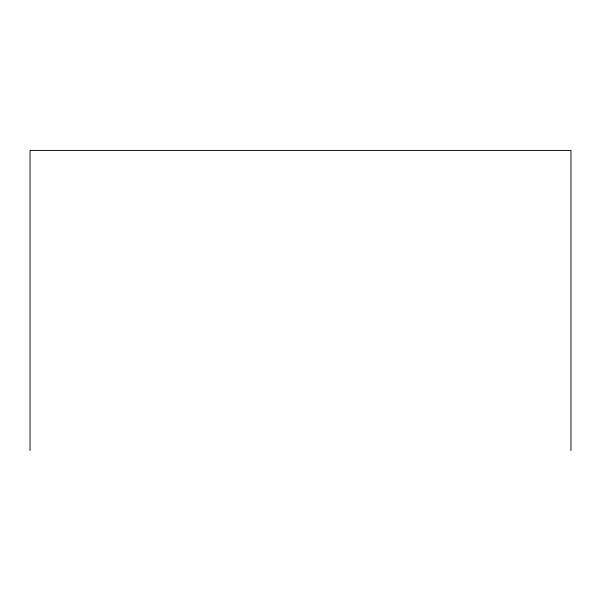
<?xml version="1.0" encoding="UTF-8"?>
<svg xmlns="http://www.w3.org/2000/svg" width="601" height="601" viewBox="0 0 601 601"><rect width="100%" height="100%" fill="white"/><g stroke="black" fill="none" stroke-linecap="round" stroke-linejoin="round"><path stroke-width="0.9" d="M570.95 450.577L570.95 150.423L30.05 150.423L30.05 450.577"/></g></svg>
